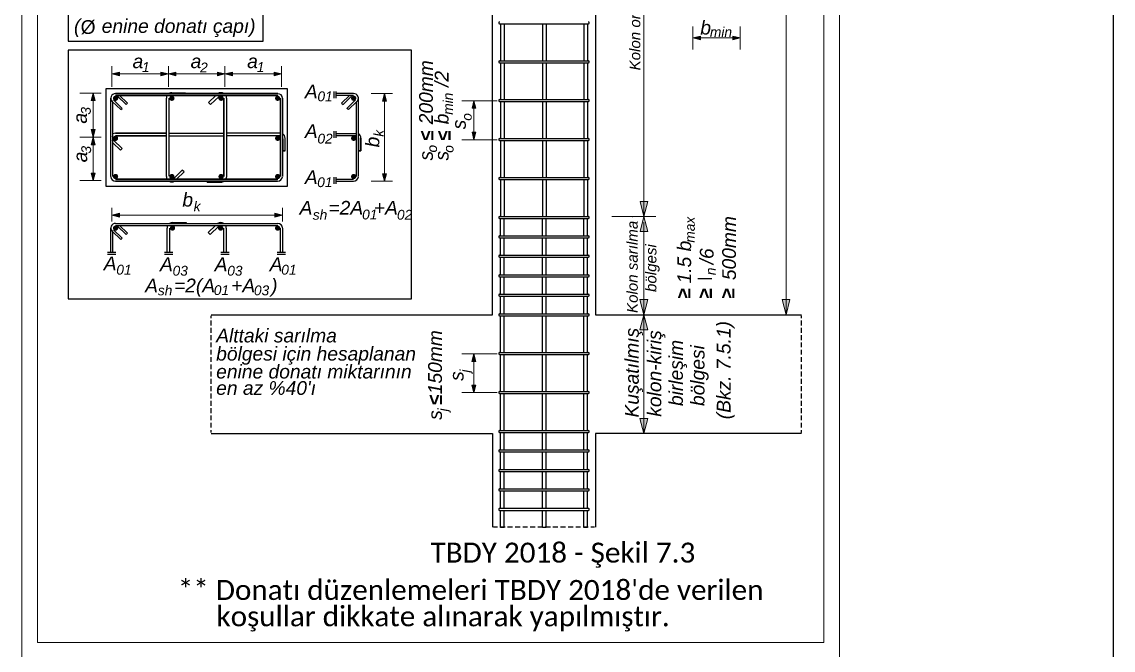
# Model space of a CAD drawing. Header units: millimetres. Extents: x 2232 to 85269, y -3593 to 5869.
# Drawn here: x 84852.8 to 85269.2, y -281.4 to -41.4 of the extents above; entities that cross this region are included whole.
import ezdxf

# ---------------------------------------------------------------- set-up
doc = ezdxf.new("R2010")
doc.units = ezdxf.units.MM
doc.layers.add('Standart', color=7, linetype='Continuous')
doc.styles.add('arial_1_0', font='arial.ttf', dxfattribs={"height": 0.2})
doc.styles.add('arialitalic_1_0', font='ariali.ttf', dxfattribs={"height": 0.2})
doc.styles.add('calibri_1_18', font='calibri.ttf', dxfattribs={"height": 0.2})
doc.styles.add('mistral_1_0', font='MISTRAL.TTF', dxfattribs={"height": 0.2})
doc.styles.add('symbolbold_1_0', font='', dxfattribs={"height": 0.2})
doc.styles.get('symbolbold_1_0').set_extended_font_data('Symbol', bold=True)

msp = doc.modelspace()

# ---------------------------------------------------------------- hatches: boundary and pattern name
at = {"layer": 'Standart', "linetype": 'Continuous', "lineweight": 5}
for points in [[(85108.87, -47.62), (85111.75, -46.87), (85111.75, -48.36)], [(85126.93, -47.62), (85124.05, -46.87), (85124.05, -48.36)], [(84887.13, -61.37), (84890.01, -60.63), (84890.01, -62.12)], [(84908.73, -61.37), (84905.85, -60.63), (84905.85, -62.12)], [(84908.73, -61.37), (84911.6, -60.63), (84911.6, -62.12)], [(84930.32, -61.37), (84927.44, -60.63), (84927.44, -62.12)], [(84930.32, -61.37), (84933.19, -60.63), (84933.19, -62.12)], [(84951.91, -61.37), (84949.03, -60.63), (84949.03, -62.12)], [(84880.03, -68.66), (84879.29, -71.54), (84880.78, -71.54)], [(84991.16, -68.88), (84990.42, -71.76), (84991.91, -71.76)], [(85025.33, -71.6), (85024.59, -74.48), (85026.08, -74.48)], [(84880.03, -85.51), (84879.29, -82.63), (84880.78, -82.63)], [(84880.03, -85.51), (84879.29, -88.39), (84880.78, -88.39)], [(85025.33, -86.46), (85024.59, -83.58), (85026.08, -83.58)], [(84880.03, -102.1), (84879.29, -99.23), (84880.78, -99.23)], [(84991.16, -102.32), (84990.42, -99.44), (84991.91, -99.44)], [(85090.2, -115.77), (85088.71, -110.02), (85091.69, -110.02)], [(84887.13, -115.31), (84890.01, -114.56), (84890.01, -116.05)], [(84952.25, -115.31), (84949.37, -114.56), (84949.37, -116.05)], [(85090.2, -115.77), (85088.71, -121.53), (85091.69, -121.53)], [(85090.17, -153.31), (85088.68, -147.55), (85091.66, -147.55)], [(85144.42, -153.31), (85142.94, -147.55), (85145.91, -147.55)], [(85090.17, -153.31), (85088.68, -159.06), (85091.66, -159.06)], [(85025.3, -168.23), (85024.56, -171.11), (85026.05, -171.11)], [(85025.3, -183.09), (85024.56, -180.21), (85026.05, -180.21)], [(85090.14, -198.64), (85088.65, -192.89), (85091.63, -192.89)]]:
    msp.add_hatch(color=1, dxfattribs=at).paths.add_polyline_path(points)
at = {"layer": 'Standart', "linetype": 'Continuous', "lineweight": -3}
h = msp.add_hatch(color=254, dxfattribs=at)
edge = h.paths.add_edge_path(flags=0)
edge.add_arc((84888.59, -70.65), 1.01, 0, 360)
h = msp.add_hatch(color=254, dxfattribs=at)
edge = h.paths.add_edge_path(flags=0)
edge.add_arc((84910.06, -70.65), 1.01, 0, 360)
h = msp.add_hatch(color=254, dxfattribs=at)
edge = h.paths.add_edge_path(flags=0)
edge.add_arc((84928.81, -70.65), 1.01, 0, 360)
h = msp.add_hatch(color=254, dxfattribs=at)
edge = h.paths.add_edge_path(flags=0)
edge.add_arc((84950.42, -70.65), 1.01, 0, 360)
h = msp.add_hatch(color=254, dxfattribs=at)
edge = h.paths.add_edge_path(flags=0)
edge.add_arc((84979.43, -70.65), 1.01, 0, 360)
h = msp.add_hatch(color=254, dxfattribs=at)
edge = h.paths.add_edge_path(flags=0)
edge.add_arc((84888.56, -85.94), 1.01, 0, 360)
h = msp.add_hatch(color=254, dxfattribs=at)
edge = h.paths.add_edge_path(flags=0)
edge.add_arc((84950.43, -85.94), 1.01, 0, 360)
h = msp.add_hatch(color=254, dxfattribs=at)
edge = h.paths.add_edge_path(flags=0)
edge.add_arc((84979.43, -85.94), 1.01, 0, 360)
h = msp.add_hatch(color=254, dxfattribs=at)
edge = h.paths.add_edge_path(flags=0)
edge.add_arc((84888.56, -100.53), 1.01, 0, 360)
h = msp.add_hatch(color=254, dxfattribs=at)
edge = h.paths.add_edge_path(flags=0)
edge.add_arc((84910.05, -100.53), 1.01, 0, 360)
h = msp.add_hatch(color=254, dxfattribs=at)
edge = h.paths.add_edge_path(flags=0)
edge.add_arc((84928.82, -100.53), 1.01, 0, 360)
h = msp.add_hatch(color=254, dxfattribs=at)
edge = h.paths.add_edge_path(flags=0)
edge.add_arc((84950.43, -100.53), 1.01, 0, 360)
h = msp.add_hatch(color=254, dxfattribs=at)
edge = h.paths.add_edge_path(flags=0)
edge.add_arc((84979.43, -100.53), 1.01, 0, 360)
h = msp.add_hatch(color=254, dxfattribs=at)
edge = h.paths.add_edge_path(flags=0)
edge.add_arc((84888.59, -120.21), 1.01, 0, 360)
h = msp.add_hatch(color=254, dxfattribs=at)
edge = h.paths.add_edge_path(flags=0)
edge.add_arc((84910.3, -120.2), 1.01, 0, 360)
h = msp.add_hatch(color=254, dxfattribs=at)
edge = h.paths.add_edge_path(flags=0)
edge.add_arc((84928.67, -120.21), 1.01, 0, 360)
h = msp.add_hatch(color=254, dxfattribs=at)
edge = h.paths.add_edge_path(flags=0)
edge.add_arc((84950.42, -120.21), 1.01, 0, 360)

# ---------------------------------------------------------------- linework, layer by layer
msp.add_line((85269.24, 906.6), (85269.24, -3593.4))
at = {"layer": 'Standart', "color": 250, "linetype": 'Continuous', "lineweight": 5}
for points in [[(84852.8, 849.19), (84852.8, -1192.84)], [(85164.8, -1192.84), (85164.8, 849.19)], [(84858.8, 177.68), (84858.8, -278.41)], [(85158.8, 177.68), (85158.8, -278.41)], [(85158.8, -278.41), (84858.8, -278.41)]]:
    msp.add_lwpolyline(points, dxfattribs=at)
at = {"layer": 'Standart', "color": 159, "linetype": 'Continuous', "lineweight": -3}
for points in [[(85071.71, 84.13), (85071.71, -153.31)], [(85032.41, -153.31), (85032.41, 69.61)], [(84924.99, -153.31), (85032.41, -153.31)], [(85071.71, -153.31), (85150.32, -153.31)], [(84924.99, -198.63), (85032.41, -198.63)], [(85032.41, -198.63), (85032.41, -234.37)], [(85150.32, -198.63), (85071.71, -198.63)], [(85071.71, -198.63), (85071.71, -234.37)]]:
    msp.add_lwpolyline(points, dxfattribs=at)
at = {"layer": 'Standart', "color": 1, "linetype": 'Continuous', "lineweight": 5}
for points in [[(85144.42, -153.31), (85144.49, 69.98)], [(85090.2, -115.77), (85090.2, 32.85)], [(85108.87, -43.24), (85108.87, -51.99)], [(85126.93, -43.24), (85126.93, -51.99)], [(85108.87, -47.62), (85111.75, -46.87)], [(85126.93, -47.62), (85108.87, -47.62)], [(85108.87, -47.62), (85111.75, -48.36)], [(85111.75, -46.87), (85111.75, -48.36)], [(85126.93, -47.62), (85124.05, -46.87)], [(85124.05, -46.87), (85124.05, -48.36)], [(85126.93, -47.62), (85124.05, -48.36)], [(84887.13, -58.4), (84887.13, -66.24)], [(84887.13, -61.37), (84890.01, -60.63)], [(84887.13, -61.37), (84908.73, -61.37)], [(84887.13, -61.37), (84890.01, -62.12)], [(84890.01, -60.63), (84890.01, -62.12)], [(84908.73, -61.37), (84905.85, -60.63)], [(84905.85, -60.63), (84905.85, -62.12)], [(84908.73, -61.37), (84905.85, -62.12)], [(84908.73, -58.4), (84908.73, -66.24)], [(84908.73, -61.37), (84911.6, -60.63)], [(84908.73, -61.37), (84930.1, -61.37)], [(84908.73, -61.37), (84911.6, -62.12)], [(84911.6, -60.63), (84911.6, -62.12)], [(84930.32, -61.37), (84927.44, -60.63)], [(84927.44, -60.63), (84927.44, -62.12)], [(84930.32, -61.37), (84927.44, -62.12)], [(84930.32, -58.4), (84930.32, -66.24)], [(84930.32, -61.37), (84933.19, -60.63)], [(84930.32, -61.37), (84951.66, -61.37)], [(84930.32, -61.37), (84933.19, -62.12)], [(84933.19, -60.63), (84933.19, -62.12)], [(84951.91, -61.37), (84949.03, -60.63)], [(84949.03, -60.63), (84949.03, -62.12)], [(84951.91, -61.37), (84949.03, -62.12)], [(84951.91, -58.4), (84951.91, -66.24)], [(84883.1, -68.66), (84874.97, -68.66)], [(84880.03, -68.66), (84879.29, -71.54)], [(84880.03, -68.66), (84880.03, -85.51)], [(84880.03, -68.66), (84880.78, -71.54)], [(84994.23, -68.88), (84986.11, -68.88)], [(84991.16, -68.88), (84990.42, -71.76)], [(84991.16, -68.88), (84991.16, -102.32)], [(84991.16, -68.88), (84991.91, -71.76)], [(84879.29, -71.54), (84880.78, -71.54)], [(84990.42, -71.76), (84991.91, -71.76)], [(85034.21, -71.6), (85020.74, -71.6)], [(85025.33, -71.6), (85024.59, -74.48)], [(85024.59, -74.48), (85026.08, -74.48)], [(85025.33, -86.46), (85025.33, -71.6)], [(85025.33, -71.6), (85026.08, -74.48)], [(84880.03, -85.51), (84879.29, -82.63)], [(84879.29, -82.63), (84880.78, -82.63)], [(84880.03, -85.51), (84880.78, -82.63)], [(84883.1, -85.51), (84874.97, -85.51)], [(84880.03, -85.51), (84879.29, -88.39)], [(84880.03, -85.51), (84880.78, -88.39)], [(84880.03, -85.73), (84880.03, -102.1)], [(85034.21, -86.46), (85020.74, -86.46)], [(85025.33, -86.46), (85024.59, -83.58)], [(85024.59, -83.58), (85026.08, -83.58)], [(85025.33, -86.46), (85026.08, -83.58)], [(84879.29, -88.39), (84880.78, -88.39)], [(84880.03, -102.1), (84879.29, -99.23)], [(84879.29, -99.23), (84880.78, -99.23)], [(84880.03, -102.1), (84880.78, -99.23)], [(84991.16, -102.32), (84990.42, -99.44)], [(84990.42, -99.44), (84991.91, -99.44)], [(84991.16, -102.32), (84991.91, -99.44)], [(84883.1, -102.1), (84874.97, -102.1)], [(84994.23, -102.32), (84986.11, -102.32)], [(85090.2, -115.77), (85088.71, -110.02)], [(85088.71, -110.02), (85091.69, -110.02)], [(85090.2, -115.77), (85091.69, -110.02)], [(84887.13, -112.49), (84887.13, -117.73)], [(84887.13, -115.31), (84890.01, -114.56)], [(84887.13, -115.31), (84952.25, -115.31)], [(84887.13, -115.31), (84890.01, -116.05)], [(84890.01, -114.56), (84890.01, -116.05)], [(84952.25, -115.31), (84949.37, -114.56)], [(84949.37, -114.56), (84949.37, -116.05)], [(84952.25, -115.31), (84949.37, -116.05)], [(84952.25, -112.49), (84952.25, -117.73)], [(85077.88, -115.77), (85094.76, -115.77)], [(85085.83, -115.77), (85094.76, -115.77)], [(85085.89, -115.77), (85094.76, -115.77)], [(85090.2, -115.77), (85088.71, -121.53)], [(85090.2, -115.77), (85091.69, -121.53)], [(85090.2, -118.01), (85090.2, -153.68)], [(85088.71, -121.53), (85091.69, -121.53)], [(85090.17, -153.31), (85088.68, -147.55)], [(85088.68, -147.55), (85091.66, -147.55)], [(85090.17, -153.31), (85091.66, -147.55)], [(85144.42, -153.31), (85142.94, -147.55)], [(85142.94, -147.55), (85145.91, -147.55)], [(85144.42, -153.31), (85145.91, -147.55)], [(85090.17, -153.31), (85088.68, -159.06)], [(85090.17, -153.31), (85091.66, -159.06)], [(85090.2, -198.23), (85090.2, -153.68)], [(85144.42, -153.31), (85139.96, -153.31)], [(85088.68, -159.06), (85091.66, -159.06)], [(85034.21, -168.23), (85020.74, -168.23)], [(85025.3, -168.23), (85024.56, -171.11)], [(85025.3, -183.06), (85025.3, -168.23)], [(85025.3, -168.23), (85026.05, -171.11)], [(85024.56, -171.11), (85026.05, -171.11)], [(85034.21, -183.06), (85020.74, -183.06)], [(85025.3, -183.09), (85024.56, -180.21)], [(85024.56, -180.21), (85026.05, -180.21)], [(85025.3, -183.09), (85026.05, -180.21)], [(85090.14, -198.64), (85088.65, -192.89)], [(85088.65, -192.89), (85091.63, -192.89)], [(85090.14, -198.64), (85091.63, -192.89)]]:
    msp.add_lwpolyline(points, dxfattribs=at)
at = {"layer": 'Standart', "color": 254, "linetype": 'Continuous', "lineweight": -3}
for points in [[(84870.48, -27.86), (84870.48, -48.8)], [(84944.88, -48.8), (84944.88, -27.86)], [(85035.1, -42.22), (85069.01, -42.22)], [(85035.48, -42.22), (85035.48, -56.34)], [(85036.9, -42.22), (85036.9, -56.34)], [(85051.42, -42.22), (85051.42, -56.34)], [(85052.85, -42.22), (85052.85, -56.34)], [(85067.27, -42.22), (85067.27, -56.34)], [(85068.64, -42.22), (85068.64, -56.34)], [(84870.48, -48.8), (84944.88, -48.8)], [(85001.45, -52.32), (84870.48, -52.32)], [(84870.48, -52.32), (84870.48, -147.22)], [(85001.45, -147.22), (85001.45, -52.32)], [(85035.1, -56.3), (85069.01, -56.3)], [(85035.1, -57.08), (85069.01, -57.08)], [(85035.48, -57.08), (85035.48, -71.16)], [(85036.9, -57.08), (85036.9, -71.16)], [(85051.42, -57.08), (85051.42, -71.16)], [(85052.85, -57.08), (85052.85, -71.16)], [(85067.27, -57.08), (85067.27, -71.16)], [(85068.64, -57.08), (85068.64, -71.16)], [(84954.2, -66.99), (84884.84, -66.99)], [(84884.84, -66.99), (84884.84, -104.21)], [(84886.76, -100.58), (84886.76, -70.62)], [(84888.53, -68.88), (84950.45, -68.88)], [(84950.45, -68.88), (84888.53, -68.88)], [(84888.53, -69.63), (84950.45, -69.63)], [(84950.45, -69.63), (84888.53, -69.63)], [(84892.56, -73.04), (84889.27, -69.9)], [(84893.09, -72.54), (84890.05, -69.63)], [(84907.98, -100.46), (84907.98, -70.62)], [(84907.98, -79.8), (84907.98, -70.62)], [(84909.03, -100.38), (84909.03, -70.6)], [(84910.06, -68.54), (84915.27, -68.54)], [(84915.27, -68.54), (84915.27, -68.85)], [(84924.05, -72.32), (84926.84, -69.62)], [(84924.76, -73.07), (84928.08, -69.93)], [(84929.82, -100.58), (84929.82, -70.62)], [(84929.82, -70.62), (84929.82, -100.58)], [(84930.94, -70.62), (84930.94, -100.73)], [(84951.44, -70.62), (84951.44, -100.53)], [(84952.25, -100.58), (84952.25, -70.62)], [(84952.25, -70.62), (84952.25, -100.58)], [(84954.2, -104.21), (84954.2, -66.99)], [(84971.92, -70.56), (84971.92, -68.01)], [(84972.69, -70.56), (84972.69, -68.01)], [(84979.36, -68.88), (84972.69, -68.88)], [(84979.36, -69.63), (84972.69, -69.63)], [(84974.83, -72.54), (84977.84, -69.63)], [(84975.39, -73.04), (84978.65, -69.9)], [(84981.22, -100.58), (84981.22, -70.62)], [(84890.55, -74.99), (84887.32, -71.86)], [(84887.54, -100.58), (84887.54, -72.08)], [(84891.11, -74.5), (84887.82, -71.3)], [(84890.55, -74.99), (84891.11, -74.5)], [(84893.09, -72.54), (84892.56, -73.04)], [(84924.05, -72.32), (84924.76, -73.07)], [(84974.83, -72.54), (84975.39, -73.04)], [(84976.85, -74.5), (84980.17, -71.3)], [(84977.41, -74.99), (84976.85, -74.5)], [(84977.41, -74.99), (84980.66, -71.86)], [(84980.45, -100.58), (84980.45, -72.08)], [(85035.1, -71.16), (85069.01, -71.16)], [(85035.1, -71.94), (85069.01, -71.94)], [(85035.48, -71.94), (85035.48, -86.02)], [(85036.9, -71.94), (85036.9, -86.02)], [(85051.42, -71.94), (85051.42, -86.02)], [(85052.85, -71.94), (85052.85, -86.02)], [(85067.27, -71.94), (85067.27, -86.02)], [(85068.64, -71.94), (85068.64, -86.02)], [(84971.92, -85.73), (84971.92, -83.18)], [(84972.69, -85.73), (84972.69, -83.18)], [(84891.11, -89.79), (84887.82, -86.66)], [(84907.98, -83.99), (84888.53, -83.99)], [(84888.53, -83.99), (84907.98, -83.99)], [(84907.98, -84.93), (84888.53, -84.93)], [(84888.53, -84.93), (84907.98, -84.93)], [(84909.03, -83.99), (84929.82, -83.99)], [(84909.03, -84.93), (84929.82, -84.93)], [(84951.44, -83.99), (84930.94, -83.99)], [(84951.44, -84.93), (84930.94, -84.93)], [(84952.34, -90.66), (84952.34, -86.16)], [(84952.34, -86.16), (84952.34, -90.66)], [(84953.24, -90.66), (84953.24, -86)], [(84972.69, -84.05), (84980.45, -84.05)], [(84972.69, -84.92), (84980.45, -84.92)], [(84981.35, -90.66), (84981.35, -86.04)], [(84982.21, -90.66), (84982.21, -85.9)], [(84982.21, -85.9), (84982.21, -90.66)], [(85035.1, -85.99), (85069.01, -85.99)], [(85035.1, -86.77), (85069.01, -86.77)], [(85035.48, -86.77), (85035.48, -100.85)], [(85036.9, -86.77), (85036.9, -100.85)], [(85051.42, -86.77), (85051.42, -100.85)], [(85052.85, -86.77), (85052.85, -100.85)], [(85067.27, -86.77), (85067.27, -100.85)], [(85068.64, -86.77), (85068.64, -100.85)], [(84890.45, -90.44), (84887.54, -87.62)], [(84890.45, -90.44), (84891.11, -89.79)], [(84952.34, -90.66), (84953.24, -90.66)], [(84953.24, -90.66), (84952.34, -90.66)], [(84981.35, -90.66), (84982.21, -90.66)], [(84982.21, -90.66), (84981.35, -90.66)], [(84914.04, -98.09), (84910.78, -101.22)], [(84914.75, -98.73), (84911.86, -101.55)], [(84914.75, -98.73), (84914.04, -98.09)], [(84888.53, -101.55), (84950.45, -101.55)], [(84950.45, -101.55), (84888.53, -101.55)], [(84888.53, -102.32), (84950.39, -102.32)], [(84950.39, -102.32), (84888.53, -102.32)], [(84923.46, -102.66), (84923.46, -102.35)], [(84923.46, -102.35), (84923.46, -102.66)], [(84923.46, -102.66), (84928.83, -102.66)], [(84971.92, -103.28), (84971.92, -100.74)], [(84972.69, -103.28), (84972.69, -100.74)], [(84972.69, -101.55), (84979.36, -101.55)], [(84972.69, -102.32), (84979.36, -102.32)], [(85035.1, -100.85), (85069.01, -100.85)], [(85035.1, -101.63), (85069.01, -101.63)], [(85035.48, -101.63), (85035.48, -115.77)], [(85036.9, -101.63), (85036.9, -115.77)], [(85051.42, -101.63), (85051.42, -115.77)], [(85052.85, -101.63), (85052.85, -115.77)], [(85067.27, -101.63), (85067.27, -115.77)], [(85068.64, -101.63), (85068.64, -115.77)], [(84884.84, -104.21), (84954.2, -104.21)], [(85035.1, -115.77), (85069.01, -115.77)], [(85035.1, -116.55), (85069.01, -116.55)], [(85035.48, -123.16), (85035.48, -116.55)], [(85036.9, -123.16), (85036.9, -116.55)], [(85051.42, -123.16), (85051.42, -116.55)], [(85052.85, -123.16), (85052.85, -116.55)], [(85067.27, -123.16), (85067.27, -116.55)], [(85068.64, -123.16), (85068.64, -116.55)], [(85085.79, -115.77), (85085.83, -115.77)], [(85085.83, -115.77), (85085.89, -115.77)], [(84886.76, -129.39), (84886.76, -120.21)], [(84888.53, -118.44), (84950.45, -118.44)], [(84888.53, -119.19), (84950.45, -119.19)], [(84892.56, -122.63), (84889.27, -119.5)], [(84893.09, -122.1), (84890.05, -119.19)], [(84908.23, -129.39), (84908.23, -120.21)], [(84909.28, -129.39), (84909.28, -120.21)], [(84910.31, -118.13), (84915.52, -118.13)], [(84915.52, -118.13), (84915.52, -118.41)], [(84923.93, -121.89), (84926.72, -119.19)], [(84924.64, -122.63), (84927.96, -119.5)], [(84929.7, -120.21), (84929.7, -129.39)], [(84930.81, -120.21), (84930.81, -129.39)], [(84951.44, -120.21), (84951.44, -129.39)], [(84952.25, -120.21), (84952.25, -129.39)], [(84890.55, -124.58), (84887.32, -121.45)], [(84887.54, -129.39), (84887.54, -121.67)], [(84891.11, -124.06), (84887.82, -120.92)], [(84890.55, -124.58), (84891.11, -124.06)], [(84893.09, -122.1), (84892.56, -122.63)], [(84923.93, -121.89), (84924.64, -122.63)], [(85035.1, -123.16), (85069.01, -123.16)], [(85035.1, -123.93), (85069.01, -123.93)], [(85035.48, -130.6), (85035.48, -123.93)], [(85036.9, -130.6), (85036.9, -123.93)], [(85051.42, -130.6), (85051.42, -123.93)], [(85052.85, -130.6), (85052.85, -123.93)], [(85067.27, -130.6), (85067.27, -123.93)], [(85068.64, -130.6), (85068.64, -123.93)], [(84885.46, -129.39), (84888.65, -129.39)], [(84885.46, -130.14), (84888.65, -130.14)], [(84907.21, -129.39), (84910.4, -129.39)], [(84907.21, -130.14), (84910.4, -130.14)], [(84928.73, -129.39), (84931.87, -129.39)], [(84928.73, -130.14), (84931.87, -130.14)], [(84950.17, -129.39), (84953.36, -129.39)], [(84950.17, -130.14), (84953.36, -130.14)], [(85035.1, -130.6), (85069.01, -130.6)], [(85035.1, -131.38), (85069.01, -131.38)], [(85035.48, -138.01), (85035.48, -131.38)], [(85036.9, -138.01), (85036.9, -131.38)], [(85051.42, -138.01), (85051.42, -131.38)], [(85052.85, -138.01), (85052.85, -131.38)], [(85067.27, -138.01), (85067.27, -131.38)], [(85068.64, -138.01), (85068.64, -131.38)], [(85035.1, -138.01), (85069.01, -138.01)], [(85035.1, -138.79), (85069.01, -138.79)], [(85035.48, -145.46), (85035.48, -138.79)], [(85036.9, -145.46), (85036.9, -138.79)], [(85051.42, -145.46), (85051.42, -138.79)], [(85052.85, -145.46), (85052.85, -138.79)], [(85067.27, -145.46), (85067.27, -138.79)], [(85068.64, -145.46), (85068.64, -138.79)], [(85035.1, -145.46), (85069.01, -145.46)], [(84870.48, -147.22), (85001.45, -147.22)], [(85035.1, -146.24), (85069.01, -146.24)], [(85035.48, -152.9), (85035.48, -146.24)], [(85036.9, -152.9), (85036.9, -146.24)], [(85051.42, -152.9), (85051.42, -146.24)], [(85052.85, -152.9), (85052.85, -146.24)], [(85067.27, -152.9), (85067.27, -146.24)], [(85068.64, -152.9), (85068.64, -146.24)], [(84924.99, -154.61), (84924.99, -153.68)], [(85035.1, -152.9), (85069.01, -152.9)], [(85035.1, -153.68), (85069.01, -153.68)], [(85035.48, -167.76), (85035.48, -153.68)], [(85036.9, -167.76), (85036.9, -153.68)], [(85051.42, -167.76), (85051.42, -153.68)], [(85052.85, -167.76), (85052.85, -153.68)], [(85067.27, -167.76), (85067.27, -153.68)], [(85068.64, -167.76), (85068.64, -153.68)], [(85150.32, -154.61), (85150.32, -153.68)], [(84924.99, -157.37), (84924.99, -155.54)], [(85150.32, -157.37), (85150.32, -155.54)], [(84924.99, -160.16), (84924.99, -158.33)], [(84924.99, -162.99), (84924.99, -161.09)], [(85150.32, -160.16), (85150.32, -158.33)], [(85150.32, -162.99), (85150.32, -161.09)], [(84924.99, -165.75), (84924.99, -163.89)], [(85150.32, -165.75), (85150.32, -163.89)], [(84924.99, -168.54), (84924.99, -166.65)], [(84924.99, -171.3), (84924.99, -169.47)], [(85035.1, -167.76), (85069.01, -167.76)], [(85035.1, -168.54), (85069.01, -168.54)], [(85035.48, -182.62), (85035.48, -168.54)], [(85036.9, -182.62), (85036.9, -168.54)], [(85051.42, -182.62), (85051.42, -168.54)], [(85052.85, -182.62), (85052.85, -168.54)], [(85067.27, -182.62), (85067.27, -168.54)], [(85068.64, -182.62), (85068.64, -168.54)], [(85150.32, -168.54), (85150.32, -166.65)], [(85150.32, -171.3), (85150.32, -169.47)], [(84924.99, -174.09), (84924.99, -172.26)], [(85150.32, -174.09), (85150.32, -172.26)], [(84924.99, -176.92), (84924.99, -175.02)], [(84924.99, -179.68), (84924.99, -177.81)], [(85150.32, -176.92), (85150.32, -175.02)], [(85150.32, -179.68), (85150.32, -177.81)], [(84924.99, -182.47), (84924.99, -180.58)], [(85035.1, -182.62), (85069.01, -182.62)], [(85150.32, -182.47), (85150.32, -180.58)], [(84924.99, -185.23), (84924.99, -183.4)], [(84924.99, -188.05), (84924.99, -186.19)], [(85035.1, -183.4), (85069.01, -183.4)], [(85035.48, -197.45), (85035.48, -183.4)], [(85036.9, -197.45), (85036.9, -183.4)], [(85051.42, -197.45), (85051.42, -183.4)], [(85052.85, -197.45), (85052.85, -183.4)], [(85067.27, -197.45), (85067.27, -183.4)], [(85068.64, -197.45), (85068.64, -183.4)], [(85150.32, -185.23), (85150.32, -183.4)], [(85150.32, -188.05), (85150.32, -186.19)], [(84924.99, -190.84), (84924.99, -188.95)], [(85150.32, -190.84), (85150.32, -188.95)], [(84924.99, -193.6), (84924.99, -191.77)], [(84924.99, -196.4), (84924.99, -194.57)], [(85150.32, -193.6), (85150.32, -191.77)], [(85150.32, -196.4), (85150.32, -194.57)], [(84924.99, -198.23), (84924.99, -197.33)], [(85035.1, -197.45), (85069.01, -197.45)], [(85035.1, -198.23), (85069.01, -198.23)], [(85035.48, -204.93), (85035.48, -198.23)], [(85036.9, -204.93), (85036.9, -198.23)], [(85051.42, -204.93), (85051.42, -198.23)], [(85052.85, -204.93), (85052.85, -198.23)], [(85067.27, -204.93), (85067.27, -198.23)], [(85068.64, -204.93), (85068.64, -198.23)], [(85150.32, -198.23), (85150.32, -197.33)], [(85035.1, -204.93), (85069.01, -204.93)], [(85035.1, -205.7), (85069.01, -205.7)], [(85035.48, -212.37), (85035.48, -205.7)], [(85036.9, -212.37), (85036.9, -205.7)], [(85051.42, -212.37), (85051.42, -205.7)], [(85052.85, -212.37), (85052.85, -205.7)], [(85067.27, -212.37), (85067.27, -205.7)], [(85068.64, -212.37), (85068.64, -205.7)], [(85035.1, -212.37), (85069.01, -212.37)], [(85035.1, -213.15), (85069.01, -213.15)], [(85035.48, -219.76), (85035.48, -213.15)], [(85036.9, -219.76), (85036.9, -213.15)], [(85051.42, -219.76), (85051.42, -213.15)], [(85052.85, -219.76), (85052.85, -213.15)], [(85067.27, -219.76), (85067.27, -213.15)], [(85068.64, -219.76), (85068.64, -213.15)], [(85035.1, -219.76), (85069.01, -219.76)], [(85035.1, -220.53), (85069.01, -220.53)], [(85035.48, -227.23), (85035.48, -220.53)], [(85036.9, -227.23), (85036.9, -220.53)], [(85051.42, -227.23), (85051.42, -220.53)], [(85052.85, -227.23), (85052.85, -220.53)], [(85067.27, -227.23), (85067.27, -220.53)], [(85068.64, -227.23), (85068.64, -220.53)], [(85035.1, -227.23), (85069.01, -227.23)], [(85035.1, -228.01), (85069.01, -228.01)], [(85035.48, -234.37), (85035.48, -228.01)], [(85036.9, -234.37), (85036.9, -228.01)], [(85051.42, -234.37), (85051.42, -228.01)], [(85052.85, -234.37), (85052.85, -228.01)], [(85067.27, -234.37), (85067.27, -228.01)], [(85068.64, -234.37), (85068.64, -228.01)], [(85034.27, -234.37), (85032.81, -234.37)], [(85037.18, -234.37), (85035.2, -234.37)], [(85035.48, -234.37), (85036.9, -234.37)], [(85040.04, -234.37), (85038.11, -234.37)], [(85042.95, -234.37), (85041, -234.37)], [(85045.81, -234.37), (85043.92, -234.37)], [(85048.72, -234.37), (85046.77, -234.37)], [(85051.58, -234.37), (85049.69, -234.37)], [(85051.42, -234.37), (85052.85, -234.37)], [(85054.49, -234.37), (85052.54, -234.37)], [(85057.35, -234.37), (85055.46, -234.37)], [(85060.26, -234.37), (85058.37, -234.37)], [(85063.12, -234.37), (85061.23, -234.37)], [(85066.03, -234.37), (85064.14, -234.37)], [(85068.95, -234.37), (85067, -234.37)], [(85067.21, -234.37), (85068.64, -234.37)], [(85071.31, -234.37), (85069.91, -234.37)]]:
    msp.add_lwpolyline(points, dxfattribs=at)
for centre, radius, start, end in [((85035.17, -41.83), 0.394, 99.8531, 260.1469), ((85068.94, -41.83), 0.394, 279.8531, 80.1469), ((85035.17, -56.69), 0.394, 99.8531, 260.1469), ((85068.94, -56.69), 0.394, 279.8531, 80.1469), ((84888.48, -70.59), 1.71, 88.1558, 227.6253), ((84909.95, -70.59), 1.97, 149.8903, 180.9594), ((84910.04, -70.59), 2.06, 89.4289, 121.9867), ((84928.79, -70.69), 2.18, 56.2239, 123.7761), ((84928.74, -70.66), 2.2, 0.2933, 28.1057), ((84950.46, -70.67), 1.78, 1.5321, 90.4781), ((84979.5, -70.59), 1.72, 312.6142, 94.6445), ((85035.17, -71.55), 0.394, 99.8531, 260.1469), ((85068.94, -71.55), 0.394, 279.8531, 80.1469), ((84888.55, -85.94), 1.96, 156.3036, 203.6964), ((84888.57, -85.99), 2, 91.0411, 120.94), ((84950.66, -86.05), 2.58, 1.2107, 51.7607), ((84980.04, -85.9), 2.18, 0.1841, 57.0706), ((84979.63, -85.87), 1.72, 354.2446, 23.0495), ((85035.17, -86.38), 0.394, 99.8531, 260.1469), ((85068.94, -86.38), 0.394, 279.8531, 80.1469), ((84888.56, -100.53), 1.8, 181.8885, 269.1256), ((84910.09, -100.52), 2.12, 178.2967, 208.8704), ((84910.05, -100.52), 2.09, 239.7622, 300.2378), ((84928.82, -100.54), 2.13, 270.2246, 302.9389), ((84928.9, -100.57), 2.04, 331.3372, 355.5617), ((84950.25, -100.31), 2.02, 273.8885, 352.1616), ((84979.22, -100.31), 2.02, 273.8885, 352.1616), ((85035.17, -101.24), 0.394, 99.8531, 260.1469), ((85068.94, -101.24), 0.394, 279.8531, 80.1469), ((85035.17, -116.16), 0.394, 99.8531, 260.1469), ((85068.94, -116.16), 0.394, 279.8531, 80.1469), ((84888.48, -120.15), 1.71, 88.1558, 227.6253), ((84910.2, -120.18), 1.97, 149.8903, 180.9594), ((84910.29, -120.19), 2.06, 89.4289, 121.9867), ((84928.67, -120.25), 2.18, 56.2239, 123.7761), ((84928.62, -120.22), 2.2, 0.2933, 28.1057), ((84950.46, -120.23), 1.78, 1.5321, 90.4781), ((85035.17, -123.54), 0.394, 99.8531, 260.1469), ((85068.94, -123.54), 0.394, 279.8531, 80.1469), ((85035.17, -130.99), 0.394, 99.8531, 260.1469), ((85068.94, -130.99), 0.394, 279.8531, 80.1469), ((85035.17, -138.4), 0.394, 99.8531, 260.1469), ((85068.94, -138.4), 0.394, 279.8531, 80.1469), ((85035.17, -145.85), 0.394, 99.8531, 260.1469), ((85068.94, -145.85), 0.394, 279.8531, 80.1469), ((85035.17, -153.29), 0.394, 99.8531, 260.1469), ((85068.94, -153.29), 0.394, 279.8531, 80.1469), ((85035.17, -168.15), 0.394, 99.8531, 260.1469), ((85068.94, -168.15), 0.394, 279.8531, 80.1469), ((85035.17, -183.01), 0.394, 99.8531, 260.1469), ((85068.94, -183.01), 0.394, 279.8531, 80.1469), ((85035.17, -197.84), 0.394, 99.8531, 260.1469), ((85068.94, -197.84), 0.394, 279.8531, 80.1469), ((85035.17, -205.32), 0.394, 99.8531, 260.1469), ((85068.94, -205.32), 0.394, 279.8531, 80.1469), ((85035.17, -212.76), 0.394, 99.8531, 260.1469), ((85068.94, -212.76), 0.394, 279.8531, 80.1469), ((85035.17, -220.14), 0.394, 99.8531, 260.1469), ((85068.94, -220.14), 0.394, 279.8531, 80.1469), ((85035.17, -227.62), 0.394, 99.8531, 260.1469), ((85068.94, -227.62), 0.394, 279.8531, 80.1469)]:
    msp.add_arc(centre, radius, start, end, dxfattribs=at)

# ---------------------------------------------------------------- texts
at = {"layer": 'Standart', "color": 254, "linetype": 'Continuous', "lineweight": 5}
for s, height, style, p in [('Kolon orta bölgesi', 4.125, 'arialitalic_1_0', (85088.81, -60)), ('s     200mm', 5.25, 'arialitalic_1_0', (85009.64, -94.43)), ('s     b     /2', 5.25, 'arialitalic_1_0', (85015.63, -94.43)), ('min', 3.75, 'arialitalic_1_0', (85017.28, -76.94)), ('s', 5.25, 'arialitalic_1_0', (85022.2, -82.5)), ('o', 3.75, 'arialitalic_1_0', (85024.46, -79.22)), ('£', 5.25, 'symbolbold_1_0', (85009.84, -86.81)), ('£', 5.25, 'symbolbold_1_0', (85016.39, -86.81)), ('o', 3.75, 'arialitalic_1_0', (85011.21, -91.36)), ('o', 3.75, 'arialitalic_1_0', (85017.53, -91.45)), ('Kolon sarılma', 4.125, 'arialitalic_1_0', (85087.82, -152.64)), ('     bölgesi', 4.125, 'arialitalic_1_0', (85094.94, -152.64)), ('(Bkz. 7.5.1)', 5.25, 'arialitalic_1_0', (85123.24, -193.21)), ('s   150mm', 5.25, 'arialitalic_1_0', (85013.1, -193.45)), ('Kuşatılmış', 5.25, 'arialitalic_1_0', (85088.21, -192.56)), ('kolon-kiriş', 5.25, 'arialitalic_1_0', (85096.79, -192.25)), ('  birleşim', 5.25, 'arialitalic_1_0', (85105.04, -192.25)), ('  bölgesi', 5.25, 'arialitalic_1_0', (85113.29, -192.25)), ('j', 3.75, 'arialitalic_1_0', (85023.72, -175.37)), ('s', 5.25, 'arialitalic_1_0', (85021.34, -178.57)), ('£', 5.25, 'symbolbold_1_0', (85013.15, -187.7)), ('j', 3.75, 'arialitalic_1_0', (85015.34, -190.21))]:
    msp.add_text(s, height=height, rotation=90, dxfattribs=dict(at, style=style)).set_placement(p)
at = {"layer": 'Standart', "color": 254, "linetype": 'Continuous', "lineweight": 5, "style": 'arialitalic_1_0'}
for s, height, p in [('(    enine donatı çapı)', 5.25, (84872.7, -45.68)), ('b', 5.25, (85111.69, -46.3)), ('min', 3.75, (85115.37, -47.19)), ('A', 5.25, (84960.8, -85.87)), ('A', 5.25, (84960.8, -103.43)), ('Alttaki sarılma', 5.25, (84926.96, -163.88)), ('bölgesi için hesaplanan', 5.25, (84926.96, -170.81)), ('enine donatı miktarının', 5.25, (84926.96, -177.65)), ("en az %40'ı", 5.25, (84926.96, -183.91))]:
    msp.add_text(s, height=height, dxfattribs=at).set_placement(p)
at = {"layer": 'Standart', "color": 254, "linetype": 'Continuous', "lineweight": -3}
for s, height, style, p in [('Ø', 5.25, 'arial_1_0', (84875.24, -46.06)), ('a', 5.25, 'arialitalic_1_0', (84895.05, -59.15)), ('1', 3.75, 'arialitalic_1_0', (84898.66, -60.59)), ('a', 5.25, 'arialitalic_1_0', (84917.2, -59.14)), ('2', 3.75, 'arialitalic_1_0', (84920.84, -60.76)), ('a', 5.25, 'arialitalic_1_0', (84938.79, -59.14)), ('1', 3.75, 'arialitalic_1_0', (84942.46, -60.59)), ('A', 5.25, 'arialitalic_1_0', (84960.8, -70.7)), ('01', 3.75, 'arialitalic_1_0', (84965.59, -71.78)), ('02', 3.75, 'arialitalic_1_0', (84965.59, -87.93)), ('01', 3.75, 'arialitalic_1_0', (84965.5, -104.57)), ('b', 5.25, 'arialitalic_1_0', (84914.06, -112.01)), ('k', 3.75, 'arialitalic_1_0', (84918.37, -113.78)), ('A   =2A  +A', 5.25, 'arialitalic_1_0', (84958.79, -115.08)), ('sh', 3.75, 'arialitalic_1_0', (84963.82, -117.02)), ('01', 3.75, 'arialitalic_1_0', (84982.64, -116.91)), ('02', 3.75, 'arialitalic_1_0', (84995.95, -117.01)), ('A', 5.25, 'arialitalic_1_0', (84884.06, -136.36)), ('A', 5.25, 'arialitalic_1_0', (84905.53, -136.67)), ('A', 5.25, 'arialitalic_1_0', (84926.38, -136.68)), ('A', 5.25, 'arialitalic_1_0', (84947.4, -136.67)), ('01', 3.75, 'arialitalic_1_0', (84888.86, -137.98)), ('03', 3.75, 'arialitalic_1_0', (84910.33, -138.38)), ('03', 3.75, 'arialitalic_1_0', (84931.18, -138.38)), ('01', 3.75, 'arialitalic_1_0', (84951.8, -137.99)), ('A   =2(A   +A   )', 5.25, 'arialitalic_1_0', (84899.85, -144.77)), ('sh', 3.75, 'arialitalic_1_0', (84904.71, -145.89)), ('01', 3.75, 'arialitalic_1_0', (84926.05, -145.79)), ('03', 3.75, 'arialitalic_1_0', (84941.37, -145.88)), (' TBDY 2018 - Şekil 7.3', 7.619, 'calibri_1_18', (85006.05, -247.96)), ("** Donatı düzenlemeleri TBDY 2018'de verilen ", 7.619, 'calibri_1_18', (84912.31, -262.22)), ('koşullar dikkate alınarak yapılmıştır.', 7.619, 'calibri_1_18', (84927.09, -272.28))]:
    msp.add_text(s, height=height, dxfattribs=dict(at, style=style)).set_placement(p)
for s, height, style, p in [('3', 3.75, 'arialitalic_1_0', (84879.11, -76.9)), ('a', 5.25, 'arialitalic_1_0', (84877.65, -80.33)), ('k', 3.75, 'arialitalic_1_0', (84990.92, -85.32)), ('b', 5.25, 'arialitalic_1_0', (84989.22, -89.41)), ('a', 5.25, 'arialitalic_1_0', (84877.74, -95.12)), ('3', 3.75, 'arialitalic_1_0', (84879.23, -91.76)), ('max', 3.75, 'arialitalic_1_0', (85109.59, -125.79)), ('500mm', 5.25, 'arialitalic_1_0', (85125.29, -140.1)), ('   1.5 b', 5.25, 'arialitalic_1_0', (85108.19, -147.48)), ('/6', 5.25, 'arialitalic_1_0', (85116.77, -134.06)), ('n', 3.75, 'arialitalic_1_0', (85117.52, -138.2)), ('l', 5.25, 'mistral_1_0', (85116.16, -140.31)), ('³', 5.25, 'symbolbold_1_0', (85107.94, -147.09)), ('³', 5.25, 'symbolbold_1_0', (85116.12, -147.09)), ('³', 5.25, 'symbolbold_1_0', (85124.73, -147.09))]:
    msp.add_text(s, height=height, rotation=90, dxfattribs=dict(at, style=style)).set_placement(p)

doc.saveas('drawing.dxf')
